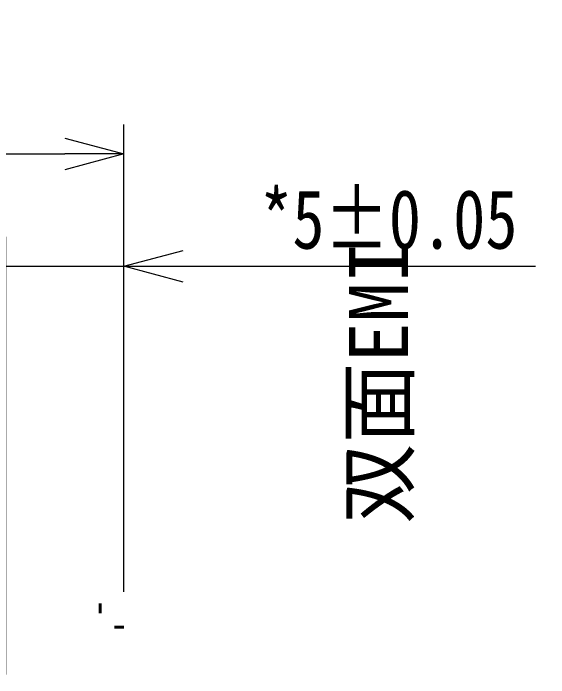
# Model space of a CAD drawing. Extents: x 13661 to 14061, y -1399 to -1089.
# Drawn here: x 13776.47 to 13799.11, y -1209.5 to -1181.41 of the extents above; entities that cross this region are included whole.
import ezdxf

# ---------------------------------------------------------------- set-up
doc = ezdxf.new("R2010")
doc.units = 0
doc.header["$LTSCALE"] = 16.335
doc.header["$MEASUREMENT"] = 0
doc.header["$PDMODE"] = 3
doc.header["$PDSIZE"] = 0.3125
doc.layers.get('Defpoints').update_dxf_attribs({"linetype": 'CONTINUOUS'})
doc.layers.add('TOPOVERLAY', color=2, linetype='CONTINUOUS')
doc.layers.add('標註尺寸線', color=3, linetype='CONTINUOUS', lineweight=13)
doc.layers.add('輪廓線', color=7, linetype='CONTINUOUS', lineweight=40)
doc.styles.add('宋', font='', dxfattribs={"height": 1.6})
doc.styles.add('宋体', font='', dxfattribs={"width": 0.8})
doc.styles.get('宋').set_extended_font_data('SimSun')
doc.styles.get('宋体').set_extended_font_data('SimSun')
doc.dimstyles.new('ISO-25', dxfattribs={"dimtxt": 2.5, "dimasz": 2.5, "dimexe": 1.25, "dimexo": 1.5, "dimtad": 1, "dimdsep": 46, "dimtxsty": '宋体', "dimblk": 'OPEN30', "dimcen": 0.5, "dimclrd": 256, "dimclre": 256, "dimclrt": 256, "dimazin": 0, "dimtol": 1, "dimtp": 0.05, "dimtm": 0.05, "dimtfac": 1, "dimtmove": 0, "dimatfit": 3, "dimldrblk": 'OPEN30', "dimfxl": 1, "dimlwd": -1, "dimlwe": -1, "dimarcsym": 0})

# ---------------------------------------------------------------- blocks, each defined once
blk = doc.blocks.new('_Open30')
at = {"layer": '標註尺寸線', "color": 0, "lineweight": -2}
for p, q in [((-1, 0.268), (0, 0)), ((0, 0), (-1, -0.268)), ((0, 0), (-1, 0))]:
    blk.add_line(p, q, dxfattribs=at)
blk = doc.blocks.new('*D188')
at = {"layer": 'Defpoints', "color": 0, "ltscale": 0.05}
for p in [(13781.146, -1187.358), (13721.786, -1207.37), (13781.146, -1207.37)]:
    blk.add_point(p, dxfattribs=at)
at = {"layer": '標註尺寸線', "ltscale": 0.05}
for p, q in [((13721.786, -1205.87), (13721.786, -1186.108)), ((13781.146, -1205.87), (13781.146, -1186.108)), ((13724.286, -1187.358), (13778.646, -1187.358))]:
    blk.add_line(p, q, dxfattribs=at)
at = {"layer": '標註尺寸線', "ltscale": 0.05, "xscale": 2.5, "yscale": 2.5, "zscale": 2.5, "rotation": 180}
blk.add_blockref('_Open30', (13721.786, -1187.358), dxfattribs=at)
at = {"layer": '標註尺寸線', "ltscale": 0.05, "xscale": 2.5, "yscale": 2.5, "zscale": 2.5}
blk.add_blockref('_Open30', (13781.146, -1187.358), dxfattribs=at)
at = {"layer": '標註尺寸線', "ltscale": 0.05, "insert": (13751.466, -1185.141), "char_height": 2.5, "attachment_point": 5, "style": '宋体'}
blk.add_mtext('*59.36±0.05(Cover OD)', dxfattribs=at)
blk = doc.blocks.new('*D196')
at = {"layer": 'Defpoints', "color": 0, "ltscale": 0.05}
for p in [(13781.146, -1192.107), (13781.146, -1207.37), (13776.146, -1210.87)]:
    blk.add_point(p, dxfattribs=at)
at = {"layer": '標註尺寸線', "ltscale": 0.05}
for p, q in [((13776.146, -1209.37), (13776.146, -1190.857)), ((13781.146, -1205.87), (13781.146, -1190.857)), ((13773.646, -1192.107), (13771.146, -1192.107)), ((13776.146, -1192.107), (13781.146, -1192.107)), ((13783.646, -1192.107), (13798.558, -1192.107))]:
    blk.add_line(p, q, dxfattribs=at)
at = {"layer": '標註尺寸線', "ltscale": 0.05, "xscale": 2.5, "yscale": 2.5, "zscale": 2.5}
blk.add_blockref('_Open30', (13776.146, -1192.107), dxfattribs=at)
at = {"layer": '標註尺寸線', "ltscale": 0.05, "xscale": 2.5, "yscale": 2.5, "zscale": 2.5, "rotation": 180}
blk.add_blockref('_Open30', (13781.146, -1192.107), dxfattribs=at)
at = {"layer": '標註尺寸線', "ltscale": 0.05, "insert": (13792.352, -1190.134), "char_height": 2.5, "attachment_point": 5, "style": '宋体'}
blk.add_mtext('*5±0.05', dxfattribs=at)

msp = doc.modelspace()

# ---------------------------------------------------------------- linework, layer by layer
at = {"layer": '輪廓線'}
for points in [[(13780.14626, -1206.76963), (13780.14626, -1206.36963)], [(13780.74626, -1207.36963), (13781.14626, -1207.36963)]]:
    msp.add_lwpolyline(points, dxfattribs=at)

# ---------------------------------------------------------------- texts
at = {"layer": 'TOPOVERLAY', "insert": (13790.65927, -1203.00146), "char_height": 2.5, "width": 19.4894126, "attachment_point": 1, "rotation": 90, "style": '宋'}
msp.add_mtext('{\\C7;双面EMI}', dxfattribs=at)

# ---------------------------------------------------------------- dimensions: what is measured, and where the dimension line sits
at = {"layer": '標註尺寸線', "ltscale": 0.05}
for base, p1, text, picture, middle in [((13781.14626, -1187.35834), (13721.78626, -1207.36963), '*<>(Cover OD)', '*D188', (13751.46626, -1185.14116)), ((13781.14626, -1192.10651), (13776.14626, -1210.86963), '*<>', '*D196', (13792.35227, -1190.13374))]:
    dim = msp.add_linear_dim(base=base, p1=p1, p2=(13781.14626, -1207.36963), text=text, dimstyle='ISO-25', dxfattribs=at)
    dim.commit()
    dim.dimension.update_dxf_attribs({"geometry": picture, "text_midpoint": middle})

doc.saveas('drawing.dxf')
